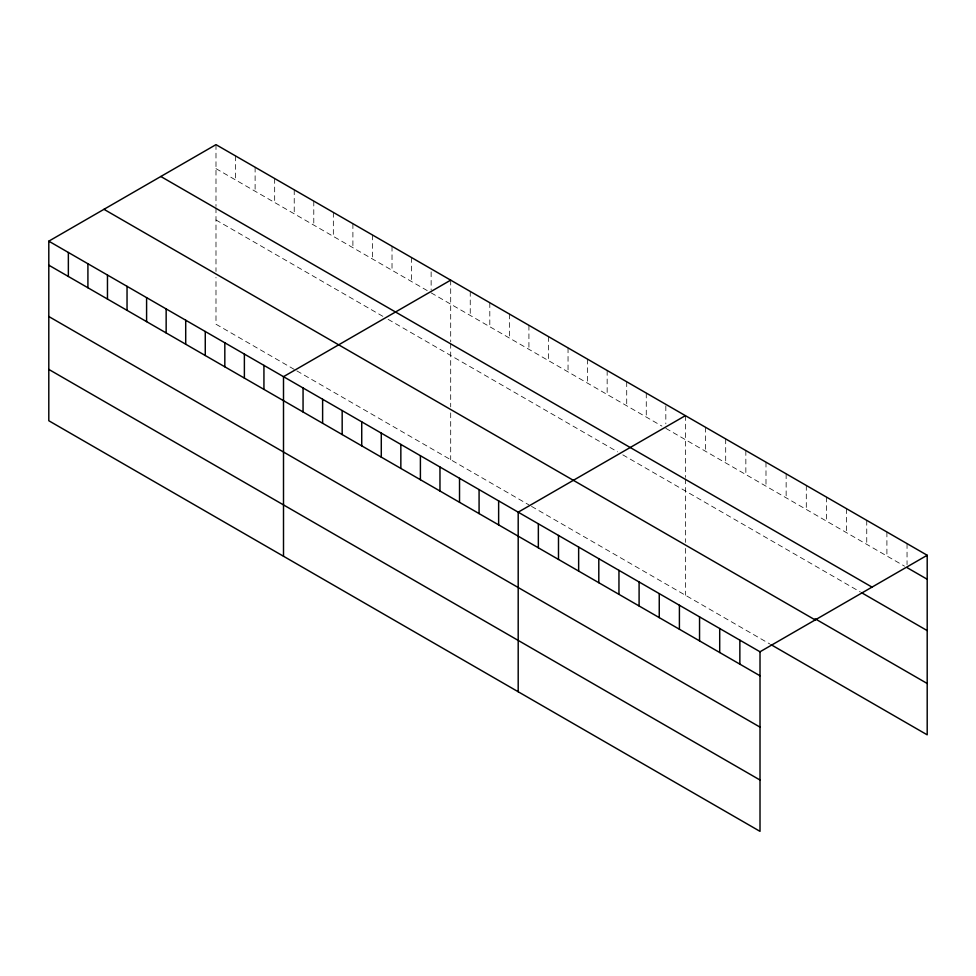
<?xml version="1.0" encoding="UTF-8"?>
<svg xmlns="http://www.w3.org/2000/svg" width="976" height="976" viewBox="0 0 976 976"><rect width="100%" height="100%" fill="white"/><g stroke="black" fill="none" stroke-linecap="round" stroke-linejoin="round"><path stroke-width="0.73" stroke-dasharray="4.88 3.66" d="M215.989 168.641L427.22 290.592M431.136 292.861L661.923 426.097M665.827 428.354L904.532 566.165M215.989 219.99L382.885 316.346M388.106 319.347L617.588 451.839M622.81 454.853L860.454 592.054M294.227 369.379L215.989 324.215L215.989 277.404M296.838 370.892L528.919 504.885M531.53 506.385L769.771 643.94M907.046 543.62L907.046 564.628M886.903 531.993L886.903 555.991M866.749 520.354L866.749 544.352M846.595 508.716L846.595 532.725M826.44 497.089L826.44 521.086M806.298 485.45L806.298 509.448M786.144 473.811L786.144 497.821M765.989 462.185L765.989 486.182M745.847 450.546L745.847 474.556M725.693 438.919L725.693 462.917M705.538 427.281L705.538 451.278M685.396 415.642L685.396 477.398M685.396 478.911L685.396 542.412M685.396 548.414L685.396 595.214M665.827 405.857L665.827 423.852M646.271 393.06L646.271 417.069M626.714 381.775L626.714 405.772M607.157 370.477L607.157 394.487M587.601 359.192L587.601 383.19M568.044 347.895L568.044 371.893M548.488 336.61L548.488 360.608M528.919 325.313L528.919 349.31M509.362 314.016L509.362 338.025M489.806 302.731L489.806 326.728M470.249 291.434L470.249 315.443M450.692 280.149L450.692 341.893M450.692 343.406L450.692 406.907M450.692 412.909L450.692 459.72M431.136 271.853L431.136 289.86M411.579 257.566L411.579 281.564M392.023 246.269L392.023 270.267M372.454 234.984L372.454 258.982M352.897 223.687L352.897 247.684M333.341 212.39L333.341 236.399M313.784 201.105L313.784 225.102M294.227 189.808L294.227 213.817M274.671 178.523L274.671 202.52M255.114 167.225L255.114 191.235M235.558 155.94L235.558 179.938M215.989 144.643L215.989 206.4M215.989 207.9L215.989 271.413"/><path stroke-width="1.46" d="M48.8 241.17L760.011 651.785L760.011 831.357L48.8 420.741L48.8 241.17L215.989 144.643L927.2 555.259L927.2 734.83L771.028 644.66M450.692 280.149L283.504 376.675L283.504 556.247M685.396 415.642L518.195 512.18L518.195 691.752M760.011 651.785L927.2 555.259M907.046 567.617L927.2 579.256M160.82 176.497L872.032 587.113M861.71 592.786L927.2 630.594M815.106 618.772L927.2 683.493M103.968 209.315L815.18 619.931M48.8 265.179L760.011 675.782M48.8 316.517L760.011 727.12M48.8 369.404L760.011 780.019M739.857 640.146L739.857 664.156M719.702 628.52L719.702 652.517M699.548 616.881L699.548 640.878M679.406 605.242L679.406 629.252M659.251 593.615L659.251 617.613M639.097 581.977L639.097 605.986M618.955 570.35L618.955 594.347M598.8 558.711L598.8 582.709M578.646 547.072L578.646 571.082M558.492 535.446L558.492 559.443M538.349 523.807L538.349 547.817M498.638 500.883L498.638 524.881M479.082 489.598L479.082 513.596M459.525 478.301L459.525 502.298M439.969 467.004L439.969 491.013M420.4 455.719L420.4 479.716M400.843 444.422L400.843 468.431M381.287 433.137L381.287 457.134M361.73 421.839L361.73 445.849M342.173 410.554L342.173 434.552M322.617 399.257L322.617 423.255M303.06 387.972L303.06 411.97M263.935 365.378L263.935 389.387M244.378 354.093L244.378 378.09M224.822 342.796L224.822 366.805M205.265 331.511L205.265 355.508M185.708 320.213L185.708 344.223M166.152 308.928L166.152 332.926M146.595 297.631L146.595 321.629M127.039 286.346L127.039 310.344M107.47 275.049L107.47 299.046M87.913 263.752L87.913 287.761M68.357 252.467L68.357 276.464"/></g></svg>
